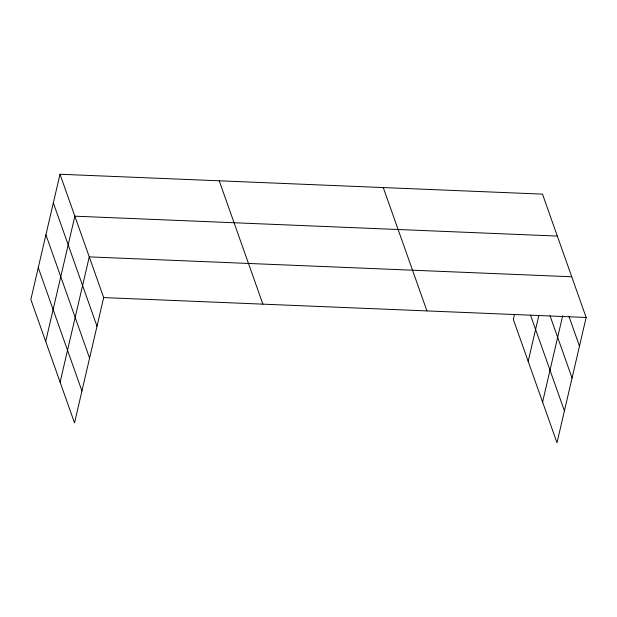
<?xml version="1.0" encoding="UTF-8"?>
<svg xmlns="http://www.w3.org/2000/svg" width="617" height="617" viewBox="0 0 617 617"><rect width="100%" height="100%" fill="white"/><g stroke="black" fill="none" stroke-linecap="round" stroke-linejoin="round"><path stroke-width="0.93" d="M60.003 174.241L30.85 299.523L74.518 422.869L103.671 297.587L60.003 174.241L542.482 194.131L586.15 317.477L556.997 442.759L513.329 319.413L514.424 314.724M45.697 341.456L74.85 216.181L557.328 236.072M60.104 382.162L89.257 256.888L571.743 276.771M528.175 361.346L538.872 315.387M542.59 402.053L562.673 315.75M103.671 297.587L586.15 317.477M568.913 316.29L579.479 346.137M549.963 315.611L572.059 378.028M530.543 315.187L564.416 410.876M383.265 187.568L426.933 310.914M219.22 180.804L262.888 304.15M53.332 202.9L97 326.254M45.913 234.784L89.581 358.138M38.269 267.639L81.938 390.985"/></g></svg>
